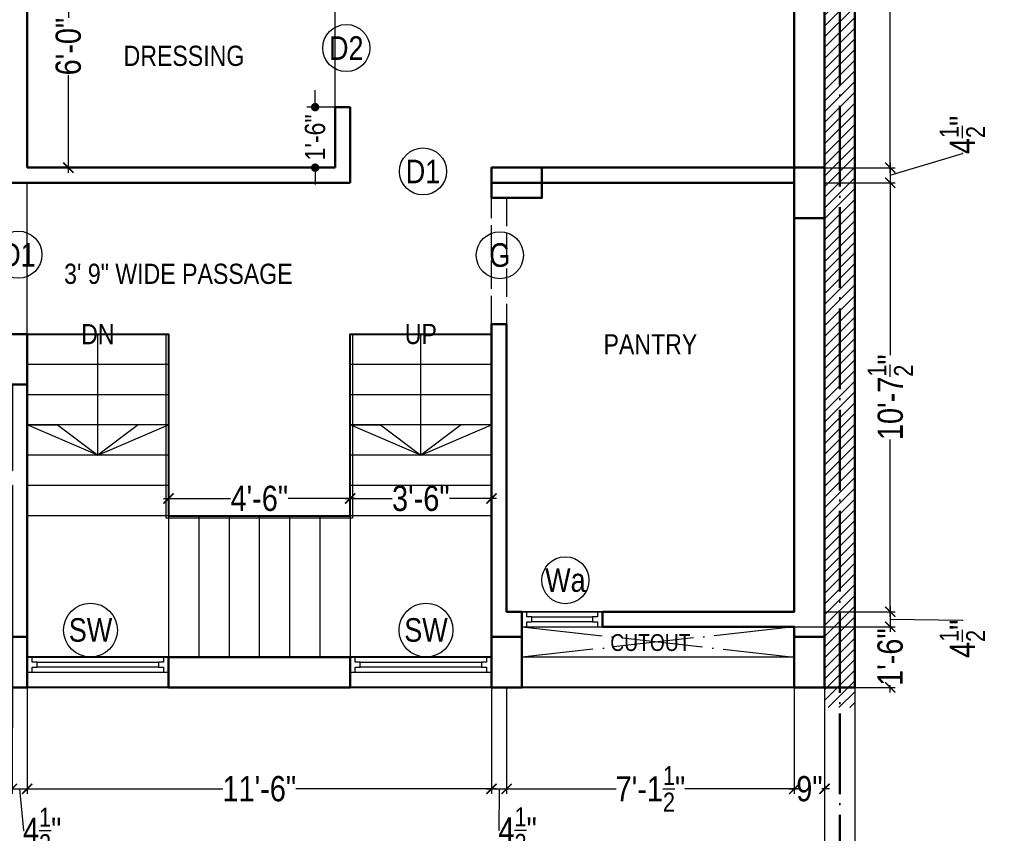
# Model space of a CAD drawing. Header units: millimetres. Extents: x 56222 to 3066687, y -650199 to -121287.
# Drawn here: x 153094.4 to 153385.9, y -173451 to -173209.1 of the extents above; entities that cross this region are included whole.
import ezdxf

# ---------------------------------------------------------------- set-up
doc = ezdxf.new("R2010")
doc.units = ezdxf.units.MM
doc.header["$MEASUREMENT"] = 0
doc.header["$PDMODE"] = 35
doc.linetypes.add('ACAD_ISO02W100', pattern=[15, 12, -3])
doc.linetypes.add('ACAD_ISO04W100', pattern=[30, 24, -3, 0, -3])
doc.layers.get('Defpoints').update_dxf_attribs({"color": 220})
for name, color, linetype, lineweight in [('COLUMN', 1, 'Continuous', 30), ('FIRST FLOOR', 7, 'Continuous', 9), ('FIRST FLOOR ( DIM )', 250, 'Continuous', 9), ('FIRST FLOOR ( TEXT )', 7, 'Continuous', 9), ('FIRST FLOOR_( PLine )_', 251, 'Continuous', 30), ('FIRST FLOOR_( STAIR )', 251, 'Continuous', 9), ('GROUND FLOOR', 7, 'Continuous', 9), ('GROUND FLOOR  ( DIM )', 7, 'Continuous', 9), ('GROUND FLOOR  ( HATCH )', 251, 'Continuous', 9), ('GROUND FLOOR ( DW_RAIL )', 7, 'Continuous', 9), ('SECTION', 7, 'Continuous', 9), ('X_PLOT', 1, 'Continuous', 9)]:
    doc.layers.add(name, color=color, linetype=linetype, lineweight=lineweight)
doc.layers.add('XX~SLAB ( PLINE )', color=251, linetype='Continuous', plot=False)
doc.styles.add('Cn BT~6', font='swissc.ttf', dxfattribs={"height": 6})
doc.styles.add("Cn_BT_0'-0", font='swissc.ttf')
doc.styles.add('Cn_BT_7', font='swissc.ttf', dxfattribs={"height": 7})
doc.styles.add('Cn_BT_7½', font='swissc.ttf', dxfattribs={"height": 7.5})
doc.styles.add('KATHA', font='swissc.ttf')
doc.dimstyles.new('Cn BT~6', dxfattribs={"dimtxt": 0.18, "dimasz": 2.5, "dimexe": 2.5, "dimexo": 0, "dimgap": 0.09, "dimtad": 0, "dimdec": 3, "dimzin": 3, "dimdsep": 46, "dimlunit": 4, "dimtxsty": 'Cn BT~6', "dimblk": 'DOT', "dimcen": 0.09, "dimdle": 2, "dimclrd": 250, "dimclre": 250, "dimclrt": 5, "dimadec": 0, "dimazin": 0, "dimtfac": 0.75, "dimtdec": 3, "dimtofl": 0, "dimtmove": 0, "dimatfit": 3, "dimfxl": 1, "dimtolj": 1, "dimtzin": 0, "dimlwd": 15, "dimlwe": 15, "dimarcsym": 0})
doc.dimstyles.new('Cn_BT_7½', dxfattribs={"dimtxt": 9, "dimasz": 3, "dimexe": 1.5, "dimexo": 0, "dimgap": 0.09, "dimtad": 0, "dimdec": 3, "dimzin": 3, "dimdsep": 46, "dimlunit": 4, "dimtxsty": 'Cn_BT_7½', "dimblk": 'ARCHTICK', "dimcen": 0.09, "dimdle": 1.5, "dimclrd": 251, "dimclre": 251, "dimclrt": 14, "dimadec": 0, "dimazin": 0, "dimtfac": 0.75, "dimtdec": 3, "dimtofl": 0, "dimtmove": 0, "dimatfit": 3, "dimfxl": 0, "dimtolj": 1, "dimtzin": 0, "dimlwd": 15, "dimlwe": 15, "dimarcsym": 0})

# ---------------------------------------------------------------- blocks, each defined once
blk = doc.blocks.new('_ArchTick')
at = {"color": 0, "linetype": 'ByBlock', "const_width": 0.15}
blk.add_lwpolyline([(-0.5, -0.5), (0.5, 0.5)], dxfattribs=at)
blk = doc.blocks.new('*D109')
at = {"layer": 'Defpoints', "color": 0, "lineweight": 0, "transparency": 16777216}
for p in [(153333.66, -173257.61), (153333.66, -173385.11), (153353.19, -173385.11)]:
    blk.add_point(p, dxfattribs=at)
at = {"layer": 'FIRST FLOOR ( DIM )', "color": 251, "lineweight": 15, "transparency": 16777216}
for p, q in [((153353.19, -173256.11), (153353.19, -173308.82)), ((153333.66, -173257.61), (153354.69, -173257.61)), ((153353.19, -173386.61), (153353.19, -173333.89)), ((153333.66, -173385.11), (153354.69, -173385.11))]:
    blk.add_line(p, q, dxfattribs=at)
at = {"layer": 'FIRST FLOOR ( DIM )', "color": 251, "lineweight": 15, "transparency": 16777216, "xscale": 3, "yscale": 3, "zscale": 3}
for p, rotation in [((153353.19, -173257.61), 90), ((153353.19, -173385.11), 270)]:
    blk.add_blockref('_ArchTick', p, dxfattribs=dict(at, rotation=rotation))
at = {"layer": 'FIRST FLOOR ( DIM )', "color": 14, "transparency": 16777216, "insert": (153353.19, -173321.36), "char_height": 7.5, "attachment_point": 5, "rotation": 90, "style": 'Cn_BT_7½'}
blk.add_mtext('\\A1;10\'-7{\\H0.75x;\\S1/2;}"', dxfattribs=at)
blk = doc.blocks.new('*D108')
at = {"layer": 'Defpoints', "color": 0, "lineweight": 0, "transparency": 16777216}
for p in [(153333.66, -173101.61), (153333.66, -173253.11), (153353.19, -173253.11)]:
    blk.add_point(p, dxfattribs=at)
at = {"layer": 'FIRST FLOOR ( DIM )', "color": 251, "lineweight": 15, "transparency": 16777216}
for p, q in [((153333.66, -173101.61), (153354.69, -173101.61)), ((153353.19, -173100.11), (153353.19, -173164.82)), ((153353.19, -173254.61), (153353.19, -173189.89)), ((153333.66, -173253.11), (153354.69, -173253.11))]:
    blk.add_line(p, q, dxfattribs=at)
at = {"layer": 'FIRST FLOOR ( DIM )', "color": 251, "lineweight": 15, "transparency": 16777216, "xscale": 3, "yscale": 3, "zscale": 3}
for p, rotation in [((153353.19, -173101.61), 90), ((153353.19, -173253.11), 270)]:
    blk.add_blockref('_ArchTick', p, dxfattribs=dict(at, rotation=rotation))
at = {"layer": 'FIRST FLOOR ( DIM )', "color": 14, "transparency": 16777216, "insert": (153353.19, -173177.36), "char_height": 7.5, "attachment_point": 5, "rotation": 90, "style": 'Cn_BT_7½'}
blk.add_mtext('\\A1;12\'-7{\\H0.75x;\\S1/2;}"', dxfattribs=at)
blk = doc.blocks.new('*D106')
at = {"layer": 'Defpoints', "color": 0, "lineweight": 0, "transparency": 16777216}
for p in [(153234.66, -173351.46), (153192.66, -173355.82), (153234.66, -173355.82)]:
    blk.add_point(p, dxfattribs=at)
at = {"layer": 'FIRST FLOOR ( DIM )', "color": 251, "lineweight": 15, "transparency": 16777216}
for p, q in [((153192.66, -173355.82), (153192.66, -173349.96)), ((153234.66, -173355.82), (153234.66, -173349.96)), ((153191.16, -173351.46), (153205.11, -173351.46)), ((153236.16, -173351.46), (153222.21, -173351.46))]:
    blk.add_line(p, q, dxfattribs=at)
at = {"layer": 'FIRST FLOOR ( DIM )', "color": 251, "lineweight": 15, "transparency": 16777216, "xscale": 3, "yscale": 3, "zscale": 3, "rotation": 180}
blk.add_blockref('_ArchTick', (153192.66, -173351.46), dxfattribs=at)
at = {"layer": 'FIRST FLOOR ( DIM )', "color": 251, "lineweight": 15, "transparency": 16777216, "xscale": 3, "yscale": 3, "zscale": 3}
blk.add_blockref('_ArchTick', (153234.66, -173351.46), dxfattribs=at)
at = {"layer": 'FIRST FLOOR ( DIM )', "color": 14, "transparency": 16777216, "insert": (153213.66, -173351.46), "char_height": 7.5, "attachment_point": 5, "style": 'Cn_BT_7½'}
blk.add_mtext('\\A1;3\'-6"', dxfattribs=at)
blk = doc.blocks.new('*D105')
at = {"layer": 'Defpoints', "color": 0, "lineweight": 0, "transparency": 16777216}
for p in [(153192.66, -173351.46), (153138.66, -173356.61), (153192.66, -173356.61)]:
    blk.add_point(p, dxfattribs=at)
at = {"layer": 'FIRST FLOOR ( DIM )', "color": 251, "lineweight": 15, "transparency": 16777216}
for p, q in [((153138.66, -173356.61), (153138.66, -173349.96)), ((153192.66, -173356.61), (153192.66, -173349.96)), ((153137.16, -173351.46), (153157.06, -173351.46)), ((153194.16, -173351.46), (153174.26, -173351.46))]:
    blk.add_line(p, q, dxfattribs=at)
at = {"layer": 'FIRST FLOOR ( DIM )', "color": 251, "lineweight": 15, "transparency": 16777216, "xscale": 3, "yscale": 3, "zscale": 3, "rotation": 180}
blk.add_blockref('_ArchTick', (153138.66, -173351.46), dxfattribs=at)
at = {"layer": 'FIRST FLOOR ( DIM )', "color": 251, "lineweight": 15, "transparency": 16777216, "xscale": 3, "yscale": 3, "zscale": 3}
blk.add_blockref('_ArchTick', (153192.66, -173351.46), dxfattribs=at)
at = {"layer": 'FIRST FLOOR ( DIM )', "color": 14, "transparency": 16777216, "insert": (153165.66, -173351.46), "char_height": 7.5, "attachment_point": 5, "style": 'Cn_BT_7½'}
blk.add_mtext('\\A1;4\'-6"', dxfattribs=at)
blk = doc.blocks.new('*D103')
at = {"layer": 'Defpoints', "color": 0, "lineweight": 0, "transparency": 16777216}
for p in [(153092.16, -173407.61), (153096.66, -173407.61), (153096.66, -173437.78)]:
    blk.add_point(p, dxfattribs=at)
at = {"layer": 'FIRST FLOOR ( DIM )', "color": 251, "lineweight": 15, "transparency": 16777216}
for p, q in [((153092.16, -173407.61), (153092.16, -173439.28)), ((153096.66, -173407.61), (153096.66, -173439.28)), ((153090.66, -173437.78), (153098.16, -173437.78)), ((153094.41, -173437.78), (153095.56, -173450.14)), ((153095.56, -173450.14), (153095.74, -173450.14))]:
    blk.add_line(p, q, dxfattribs=at)
at = {"layer": 'FIRST FLOOR ( DIM )', "color": 251, "lineweight": 15, "transparency": 16777216, "xscale": 3, "yscale": 3, "zscale": 3, "rotation": 180}
blk.add_blockref('_ArchTick', (153092.16, -173437.78), dxfattribs=at)
at = {"layer": 'FIRST FLOOR ( DIM )', "color": 251, "lineweight": 15, "transparency": 16777216, "xscale": 3, "yscale": 3, "zscale": 3}
blk.add_blockref('_ArchTick', (153096.66, -173437.78), dxfattribs=at)
at = {"layer": 'FIRST FLOOR ( DIM )', "color": 14, "transparency": 16777216, "insert": (153101.11, -173450.14), "char_height": 7.5, "attachment_point": 5, "style": 'Cn_BT_7½'}
blk.add_mtext('\\A1;4{\\H0.75x;\\S1/2;}"', dxfattribs=at)
blk = doc.blocks.new('*D102')
at = {"layer": 'Defpoints', "color": 0, "lineweight": 0, "transparency": 16777216}
for p in [(153234.66, -173407.61), (153239.16, -173407.61), (153239.16, -173437.78)]:
    blk.add_point(p, dxfattribs=at)
at = {"layer": 'FIRST FLOOR ( DIM )', "color": 251, "lineweight": 15, "transparency": 16777216}
for p, q in [((153234.66, -173407.61), (153234.66, -173439.28)), ((153239.16, -173407.61), (153239.16, -173439.28)), ((153233.16, -173437.78), (153240.66, -173437.78)), ((153236.91, -173437.78), (153236.88, -173450.04)), ((153236.88, -173450.04), (153237.06, -173450.04))]:
    blk.add_line(p, q, dxfattribs=at)
at = {"layer": 'FIRST FLOOR ( DIM )', "color": 251, "lineweight": 15, "transparency": 16777216, "xscale": 3, "yscale": 3, "zscale": 3, "rotation": 180}
blk.add_blockref('_ArchTick', (153234.66, -173437.78), dxfattribs=at)
at = {"layer": 'FIRST FLOOR ( DIM )', "color": 251, "lineweight": 15, "transparency": 16777216, "xscale": 3, "yscale": 3, "zscale": 3}
blk.add_blockref('_ArchTick', (153239.16, -173437.78), dxfattribs=at)
at = {"layer": 'FIRST FLOOR ( DIM )', "color": 14, "transparency": 16777216, "insert": (153242.43, -173450.04), "char_height": 7.5, "attachment_point": 5, "style": 'Cn_BT_7½'}
blk.add_mtext('\\A1;4{\\H0.75x;\\S1/2;}"', dxfattribs=at)
blk = doc.blocks.new('*D101')
at = {"layer": 'Defpoints', "color": 0, "lineweight": 0, "transparency": 16777216}
for p in [(153239.16, -173407.61), (153324.66, -173407.61), (153324.66, -173437.78)]:
    blk.add_point(p, dxfattribs=at)
at = {"layer": 'FIRST FLOOR ( DIM )', "color": 251, "lineweight": 15, "transparency": 16777216}
for p, q in [((153239.16, -173407.61), (153239.16, -173439.28)), ((153324.66, -173407.61), (153324.66, -173439.28)), ((153237.66, -173437.78), (153271.71, -173437.78)), ((153326.16, -173437.78), (153292.11, -173437.78))]:
    blk.add_line(p, q, dxfattribs=at)
at = {"layer": 'FIRST FLOOR ( DIM )', "color": 251, "lineweight": 15, "transparency": 16777216, "xscale": 3, "yscale": 3, "zscale": 3, "rotation": 180}
blk.add_blockref('_ArchTick', (153239.16, -173437.78), dxfattribs=at)
at = {"layer": 'FIRST FLOOR ( DIM )', "color": 251, "lineweight": 15, "transparency": 16777216, "xscale": 3, "yscale": 3, "zscale": 3}
blk.add_blockref('_ArchTick', (153324.66, -173437.78), dxfattribs=at)
at = {"layer": 'FIRST FLOOR ( DIM )', "color": 14, "transparency": 16777216, "insert": (153281.91, -173437.78), "char_height": 7.5, "attachment_point": 5, "style": 'Cn_BT_7½'}
blk.add_mtext('\\A1;7\'-1{\\H0.75x;\\S1/2;}"', dxfattribs=at)
blk = doc.blocks.new('*D100')
at = {"layer": 'Defpoints', "color": 0, "lineweight": 0, "transparency": 16777216}
for p in [(153324.66, -173407.61), (153333.66, -173407.61), (153333.66, -173437.78)]:
    blk.add_point(p, dxfattribs=at)
at = {"layer": 'FIRST FLOOR ( DIM )', "color": 251, "lineweight": 15, "transparency": 16777216}
for p, q in [((153324.66, -173407.61), (153324.66, -173439.28)), ((153333.66, -173407.61), (153333.66, -173439.28)), ((153323.16, -173437.78), (153325.51, -173437.78)), ((153335.16, -173437.78), (153332.82, -173437.78))]:
    blk.add_line(p, q, dxfattribs=at)
at = {"layer": 'FIRST FLOOR ( DIM )', "color": 251, "lineweight": 15, "transparency": 16777216, "xscale": 3, "yscale": 3, "zscale": 3, "rotation": 180}
blk.add_blockref('_ArchTick', (153324.66, -173437.78), dxfattribs=at)
at = {"layer": 'FIRST FLOOR ( DIM )', "color": 251, "lineweight": 15, "transparency": 16777216, "xscale": 3, "yscale": 3, "zscale": 3}
blk.add_blockref('_ArchTick', (153333.66, -173437.78), dxfattribs=at)
at = {"layer": 'FIRST FLOOR ( DIM )', "color": 14, "transparency": 16777216, "insert": (153329.16, -173437.78), "char_height": 7.5, "attachment_point": 5, "style": 'Cn_BT_7½'}
blk.add_mtext('\\A1;9"', dxfattribs=at)
blk = doc.blocks.new('*D99')
at = {"layer": 'Defpoints', "color": 0, "lineweight": 0, "transparency": 16777216}
for p in [(153096.66, -173181.11), (153096.66, -173253.11), (153108.91, -173253.11)]:
    blk.add_point(p, dxfattribs=at)
at = {"layer": 'FIRST FLOOR ( DIM )', "color": 251, "lineweight": 15, "transparency": 16777216}
for p, q in [((153096.66, -173181.11), (153110.41, -173181.11)), ((153108.91, -173179.61), (153108.91, -173208.59)), ((153108.91, -173254.61), (153108.91, -173225.62)), ((153096.66, -173253.11), (153110.41, -173253.11))]:
    blk.add_line(p, q, dxfattribs=at)
at = {"layer": 'FIRST FLOOR ( DIM )', "color": 251, "lineweight": 15, "transparency": 16777216, "xscale": 3, "yscale": 3, "zscale": 3}
for p, rotation in [((153108.91, -173181.11), 90), ((153108.91, -173253.11), 270)]:
    blk.add_blockref('_ArchTick', p, dxfattribs=dict(at, rotation=rotation))
at = {"layer": 'FIRST FLOOR ( DIM )', "color": 14, "transparency": 16777216, "insert": (153108.91, -173217.11), "char_height": 7.5, "attachment_point": 5, "rotation": 90, "style": 'Cn_BT_7½'}
blk.add_mtext('\\A1;6\'-0"', dxfattribs=at)
blk = doc.blocks.new('*D94')
at = {"layer": 'Defpoints', "color": 0, "lineweight": 0, "transparency": 16777216}
for p in [(153096.66, -173407.61), (153234.66, -173407.61), (153234.66, -173437.78)]:
    blk.add_point(p, dxfattribs=at)
at = {"layer": 'FIRST FLOOR ( DIM )', "color": 251, "lineweight": 15, "transparency": 16777216}
for p, q in [((153096.66, -173407.61), (153096.66, -173439.28)), ((153234.66, -173407.61), (153234.66, -173439.28)), ((153095.16, -173437.78), (153154.8, -173437.78)), ((153236.16, -173437.78), (153176.52, -173437.78))]:
    blk.add_line(p, q, dxfattribs=at)
at = {"layer": 'FIRST FLOOR ( DIM )', "color": 251, "lineweight": 15, "transparency": 16777216, "xscale": 3, "yscale": 3, "zscale": 3, "rotation": 180}
blk.add_blockref('_ArchTick', (153096.66, -173437.78), dxfattribs=at)
at = {"layer": 'FIRST FLOOR ( DIM )', "color": 251, "lineweight": 15, "transparency": 16777216, "xscale": 3, "yscale": 3, "zscale": 3}
blk.add_blockref('_ArchTick', (153234.66, -173437.78), dxfattribs=at)
at = {"layer": 'FIRST FLOOR ( DIM )', "color": 14, "transparency": 16777216, "insert": (153165.66, -173437.78), "char_height": 7.5, "attachment_point": 5, "style": 'Cn_BT_7½'}
blk.add_mtext('\\A1;11\'-6"', dxfattribs=at)
blk = doc.blocks.new('*D77')
at = {"layer": 'Defpoints', "color": 0, "lineweight": 0, "transparency": 16777216}
for p in [(152933.16, -173419.61), (153333.66, -173419.61), (153333.66, -173464.26)]:
    blk.add_point(p, dxfattribs=at)
at = {"layer": 'FIRST FLOOR ( DIM )', "color": 251, "lineweight": 15, "transparency": 16777216}
for p, q in [((152933.16, -173419.61), (152933.16, -173465.76)), ((153333.66, -173419.61), (153333.66, -173465.76)), ((152931.66, -173464.26), (153120.7, -173464.26)), ((153335.16, -173464.26), (153146.12, -173464.26))]:
    blk.add_line(p, q, dxfattribs=at)
at = {"layer": 'FIRST FLOOR ( DIM )', "color": 251, "lineweight": 15, "transparency": 16777216, "xscale": 3, "yscale": 3, "zscale": 3, "rotation": 180}
blk.add_blockref('_ArchTick', (152933.16, -173464.26), dxfattribs=at)
at = {"layer": 'FIRST FLOOR ( DIM )', "color": 251, "lineweight": 15, "transparency": 16777216, "xscale": 3, "yscale": 3, "zscale": 3}
blk.add_blockref('_ArchTick', (153333.66, -173464.26), dxfattribs=at)
at = {"layer": 'FIRST FLOOR ( DIM )', "color": 14, "transparency": 16777216, "insert": (153133.41, -173464.26), "char_height": 7.5, "attachment_point": 5, "style": 'Cn_BT_7½'}
blk.add_mtext('\\A1;33\'-4{\\H0.75x;\\S1/2;}"', dxfattribs=at)
blk = doc.blocks.new('_Dot')
at = {"color": 0, "linetype": 'ByBlock', "lineweight": -2}
blk.add_line((-0.5, 0), (-1, 0), dxfattribs=at)
at = {"color": 0, "linetype": 'ByBlock', "const_width": 0.5}
blk.add_lwpolyline([(-0.25, 0, 1), (0.25, 0, 1)], format="xyb", close=True, dxfattribs=at)
blk = doc.blocks.new('*D76')
at = {"layer": 'Defpoints', "color": 0, "lineweight": 0, "transparency": 16777216}
for p in [(153182.25, -173235.11), (153188.16, -173235.11), (153188.16, -173253.11)]:
    blk.add_point(p, dxfattribs=at)
at = {"layer": 'FIRST FLOOR ( DIM )', "color": 250, "lineweight": 15, "transparency": 16777216}
for p, q in [((153182.25, -173232.61), (153182.25, -173230.11)), ((153188.16, -173235.11), (153179.75, -173235.11)), ((153188.16, -173253.11), (153179.75, -173253.11)), ((153182.25, -173255.61), (153182.25, -173258.11))]:
    blk.add_line(p, q, dxfattribs=at)
at = {"layer": 'FIRST FLOOR ( DIM )', "color": 250, "lineweight": 15, "transparency": 16777216, "xscale": 2.5, "yscale": 2.5, "zscale": 2.5}
for p, rotation in [((153182.25, -173235.11), 270), ((153182.25, -173253.11), 90)]:
    blk.add_blockref('_Dot', p, dxfattribs=dict(at, rotation=rotation))
at = {"layer": 'FIRST FLOOR ( DIM )', "color": 5, "transparency": 16777216, "insert": (153182.25, -173244.11), "char_height": 6, "attachment_point": 5, "rotation": 90, "style": 'Cn BT~6'}
blk.add_mtext('\\A1;1\'-6"', dxfattribs=at)
blk = doc.blocks.new('*D75')
at = {"layer": 'Defpoints', "color": 0, "lineweight": 0, "transparency": 16777216}
for p in [(153333.66, -173253.11), (153342.66, -173257.61), (153353.19, -173257.61)]:
    blk.add_point(p, dxfattribs=at)
at = {"layer": 'FIRST FLOOR ( DIM )', "color": 251, "lineweight": 15, "transparency": 16777216}
for p, q in [((153353.19, -173255.36), (153374.63, -173248.92)), ((153374.63, -173248.92), (153374.63, -173248.74)), ((153333.66, -173253.11), (153354.69, -173253.11)), ((153353.19, -173251.61), (153353.19, -173259.11)), ((153342.66, -173257.61), (153354.69, -173257.61))]:
    blk.add_line(p, q, dxfattribs=at)
at = {"layer": 'FIRST FLOOR ( DIM )', "color": 251, "lineweight": 15, "transparency": 16777216, "xscale": 3, "yscale": 3, "zscale": 3}
for p, rotation in [((153353.19, -173253.11), 90), ((153353.19, -173257.61), 270)]:
    blk.add_blockref('_ArchTick', p, dxfattribs=dict(at, rotation=rotation))
at = {"layer": 'FIRST FLOOR ( DIM )', "color": 14, "transparency": 16777216, "insert": (153374.63, -173243.37), "char_height": 7.5, "attachment_point": 5, "rotation": 90, "style": 'Cn_BT_7½'}
blk.add_mtext('\\A1;4{\\H0.75x;\\S1/2;}"', dxfattribs=at)
blk = doc.blocks.new('*D74')
at = {"layer": 'Defpoints', "color": 0, "lineweight": 0, "transparency": 16777216}
for p in [(153333.66, -173385.11), (153324.66, -173389.61), (153353.19, -173389.61)]:
    blk.add_point(p, dxfattribs=at)
at = {"layer": 'FIRST FLOOR ( DIM )', "color": 251, "lineweight": 15, "transparency": 16777216}
for p, q in [((153333.66, -173385.11), (153354.69, -173385.11)), ((153353.19, -173383.61), (153353.19, -173391.11)), ((153353.19, -173387.36), (153374.63, -173387.62)), ((153374.63, -173387.62), (153374.63, -173387.8)), ((153324.66, -173389.61), (153354.69, -173389.61))]:
    blk.add_line(p, q, dxfattribs=at)
at = {"layer": 'FIRST FLOOR ( DIM )', "color": 251, "lineweight": 15, "transparency": 16777216, "xscale": 3, "yscale": 3, "zscale": 3}
for p, rotation in [((153353.19, -173385.11), 90), ((153353.19, -173389.61), 270)]:
    blk.add_blockref('_ArchTick', p, dxfattribs=dict(at, rotation=rotation))
at = {"layer": 'FIRST FLOOR ( DIM )', "color": 14, "transparency": 16777216, "insert": (153374.63, -173393.17), "char_height": 7.5, "attachment_point": 5, "rotation": 90, "style": 'Cn_BT_7½'}
blk.add_mtext('\\A1;4{\\H0.75x;\\S1/2;}"', dxfattribs=at)
blk = doc.blocks.new('*D73')
at = {"layer": 'Defpoints', "color": 0, "lineweight": 0, "transparency": 16777216}
for p in [(153324.66, -173389.61), (153342.66, -173407.61), (153353.19, -173407.61)]:
    blk.add_point(p, dxfattribs=at)
at = {"layer": 'FIRST FLOOR ( DIM )', "color": 251, "lineweight": 15, "transparency": 16777216}
for p, q in [((153353.19, -173388.11), (153353.19, -173390.23)), ((153324.66, -173389.61), (153354.69, -173389.61)), ((153342.66, -173407.61), (153354.69, -173407.61)), ((153353.19, -173409.11), (153353.19, -173406.98))]:
    blk.add_line(p, q, dxfattribs=at)
at = {"layer": 'FIRST FLOOR ( DIM )', "color": 251, "lineweight": 15, "transparency": 16777216, "xscale": 3, "yscale": 3, "zscale": 3}
for p, rotation in [((153353.19, -173389.61), 90), ((153353.19, -173407.61), 270)]:
    blk.add_blockref('_ArchTick', p, dxfattribs=dict(at, rotation=rotation))
at = {"layer": 'FIRST FLOOR ( DIM )', "color": 14, "transparency": 16777216, "insert": (153353.19, -173398.61), "char_height": 7.5, "attachment_point": 5, "rotation": 90, "style": 'Cn_BT_7½'}
blk.add_mtext('\\A1;1\'-6"', dxfattribs=at)

msp = doc.modelspace()

# ---------------------------------------------------------------- hatches: boundary and pattern name
at = {"layer": 'GROUND FLOOR  ( HATCH )'}
h = msp.add_hatch(dxfattribs=at)
h.set_pattern_fill('ANSI31', color=6, scale=18, style=0)
h.set_pattern_definition([(45, (36801.9772, -10794.4306), (-1.590990258, 1.590990258), [])])
h.paths.add_polyline_path([(153342.6631, -173070.105), (153333.6631, -173070.105), (153333.6631, -173413.605), (153342.6631, -173413.605)])

# ---------------------------------------------------------------- linework, layer by layer
at = {"layer": 'COLUMN'}
for points in [[(153249.6631, -173253.105), (153249.6631, -173262.105), (153234.6631, -173262.105), (153234.6631, -173253.105)], [(153324.6631, -173253.105), (153333.6631, -173253.105), (153333.6631, -173268.105), (153324.6631, -173268.105)], [(153087.6631, -173302.605), (153096.6631, -173302.605), (153096.6631, -173317.605), (153087.6631, -173317.605)], [(153087.6631, -173392.605), (153096.6631, -173392.605), (153096.6631, -173407.605), (153087.6631, -173407.605)], [(153234.6631, -173392.605), (153243.6631, -173392.605), (153243.6631, -173407.605), (153234.6631, -173407.605)], [(153324.6631, -173392.605), (153333.6631, -173392.605), (153333.6631, -173407.605), (153324.6631, -173407.605)]]:
    msp.add_lwpolyline(points, close=True, dxfattribs=at)
at = {"layer": 'FIRST FLOOR'}
for p, q in [((153333.6631, -173097.105), (153333.6631, -173407.605)), ((153188.1631, -173253.105), (153188.1631, -173101.605)), ((153324.6631, -173101.605), (153324.6631, -173253.105)), ((153096.6631, -173181.105), (153096.6631, -173253.105)), ((153188.1631, -173235.105), (153192.6631, -173235.105)), ((153192.6631, -173257.605), (153192.6631, -173235.105)), ((153096.6631, -173253.105), (153188.1631, -173253.105)), ((153234.6631, -173253.105), (153234.6631, -173257.605)), ((153234.6631, -173253.105), (153324.6631, -173253.105)), ((153092.1631, -173257.605), (153192.6631, -173257.605)), ((153096.6631, -173407.605), (153096.6631, -173257.605)), ((153234.6631, -173257.605), (153324.6631, -173257.605)), ((153324.6631, -173257.605), (153324.6631, -173385.105)), ((153234.6631, -173299.605), (153234.6631, -173407.605)), ((153234.6631, -173299.605), (153239.1631, -173299.605)), ((153239.1631, -173299.605), (153239.1631, -173385.105)), ((153096.6631, -173317.605), (153092.1631, -173317.605)), ((153239.1631, -173385.105), (153324.6631, -173385.105)), ((153243.6631, -173389.605), (153243.6631, -173385.105)), ((153243.6631, -173389.605), (153243.6631, -173385.105)), ((153267.6631, -173385.105), (153267.6631, -173389.605)), ((153243.6631, -173389.605), (153324.6631, -173389.605)), ((153324.6631, -173389.605), (153324.6631, -173407.605)), ((153234.6631, -173398.605), (153096.6631, -173398.605)), ((153138.6631, -173398.605), (153138.6631, -173407.605)), ((153192.6631, -173398.605), (153192.6631, -173407.605)), ((153324.6631, -173398.605), (153243.6631, -173398.605)), ((153333.6631, -173407.605), (152933.1631, -173407.605))]:
    msp.add_line(p, q, dxfattribs=at)
at = {"layer": 'FIRST FLOOR', "linetype": 'ACAD_ISO02W100', "ltscale": 0.7}
msp.add_lwpolyline([(153239.1631, -173299.605), (153234.6631, -173299.605), (153234.6631, -173262.105), (153239.1631, -173262.105)], close=True, dxfattribs=at)
at = {"layer": 'FIRST FLOOR ( DIM )', "color": 5}
for centre in [(153191.5027, -173217.5522), (153214.3094, -173254.2327), (153094.0602, -173278.9919), (153237.1486, -173279.1417), (153256.6314, -173375.7611)]:
    msp.add_circle(centre, 7, dxfattribs=at)
at = {"layer": 'FIRST FLOOR_( PLine )_'}
for p, q in [((153096.6631, -173253.105), (153096.6631, -173181.105)), ((153192.6631, -173235.105), (153188.1631, -173235.105)), ((153188.1631, -173235.105), (153188.1631, -173253.105)), ((153192.6631, -173257.605), (153192.6631, -173235.105)), ((153188.1631, -173253.105), (153096.6631, -173253.105)), ((153092.1631, -173257.605), (153192.6631, -173257.605))]:
    msp.add_line(p, q, dxfattribs=at)
for points in [[(153333.6631, -173097.105), (153288.6631, -173097.105), (153288.6631, -173101.605), (153324.6631, -173101.605), (153324.6631, -173253.105), (153234.6631, -173253.105), (153234.6631, -173257.605), (153324.6631, -173257.605), (153324.6631, -173385.105), (153267.6631, -173385.105), (153267.6631, -173389.605), (153324.6631, -173389.605), (153324.6631, -173407.605), (153333.6631, -173407.605)], [(153239.1631, -173299.605), (153234.6631, -173299.605), (153234.6631, -173407.605), (153239.1631, -173407.605), (153243.6631, -173407.605), (153243.6631, -173389.605), (153243.6631, -173385.105), (153239.1631, -173385.105)], [(153096.6631, -173317.605), (153092.1631, -173317.605), (153092.1631, -173343.105), (153071.1631, -173343.105), (153071.1631, -173347.605), (153092.1631, -173347.605), (153092.1631, -173407.605), (153096.6631, -173407.605)], [(153192.6631, -173398.605), (153138.6631, -173398.605), (153138.6631, -173403.105), (153138.6631, -173407.605), (153192.6631, -173407.605)]]:
    msp.add_lwpolyline(points, close=True, dxfattribs=at)
at = {"layer": 'FIRST FLOOR_( STAIR )'}
for p, q in [((153138.6631, -173302.605), (153096.6631, -173302.605)), ((153138.6631, -173302.605), (153138.6631, -173398.605)), ((153234.6631, -173302.605), (153192.6631, -173302.605)), ((153192.6631, -173302.605), (153192.6631, -173398.605)), ((153138.6631, -173311.605), (153096.6631, -173311.605)), ((153234.6631, -173311.605), (153192.6631, -173311.605)), ((153138.6631, -173320.605), (153096.6631, -173320.605)), ((153234.6631, -173320.605), (153192.6631, -173320.605)), ((153138.6631, -173329.605), (153096.6631, -173329.605)), ((153234.6631, -173329.605), (153192.6631, -173329.605)), ((153138.6631, -173338.605), (153096.6631, -173338.605)), ((153234.6631, -173338.605), (153192.6631, -173338.605)), ((153138.6631, -173347.605), (153096.6631, -173347.605)), ((153234.6631, -173347.605), (153192.6631, -173347.605)), ((153234.6631, -173356.605), (153096.6631, -173356.605)), ((153147.6631, -173356.605), (153147.6631, -173398.605)), ((153156.6631, -173356.605), (153156.6631, -173398.605)), ((153165.6631, -173356.605), (153165.6631, -173398.605)), ((153174.6631, -173356.605), (153174.6631, -173398.605)), ((153183.6631, -173356.605), (153183.6631, -173398.605))]:
    msp.add_line(p, q, dxfattribs=at)
for points in [[(153117.6631, -173338.605), (153138.6631, -173329.605), (153129.6631, -173329.605), (153117.6631, -173338.605), (153096.6631, -173329.605), (153105.6631, -173329.605), (153117.6631, -173338.605), (153117.6631, -173302.605)], [(153213.6631, -173338.605), (153234.6631, -173329.605), (153225.6631, -173329.605), (153213.6631, -173338.605), (153192.6631, -173329.605), (153201.6631, -173329.605), (153213.6631, -173338.605), (153213.6631, -173302.605)]]:
    msp.add_lwpolyline(points, dxfattribs=at)
msp.add_lwpolyline([(153137.9631, -173302.605), (153138.6631, -173302.605), (153138.6631, -173356.605), (153192.6631, -173356.605), (153192.6631, -173302.605), (153193.3631, -173302.605), (153193.3631, -173357.305), (153137.9631, -173357.305), (153137.9631, -173302.605)], close=True, dxfattribs=at)
at = {"layer": 'GROUND FLOOR'}
for p, q in [((153333.6631, -173024.0561), (153333.6631, -173544.9889)), ((153342.6631, -173024.0561), (153342.6631, -173544.9889)), ((153333.6631, -173407.605), (153333.6631, -173544.9889))]:
    msp.add_line(p, q, dxfattribs=at)
at = {"layer": 'GROUND FLOOR', "color": 1, "linetype": 'ACAD_ISO04W100'}
for p, q in [((153338.1631, -173024.0561), (153338.1631, -173407.605)), ((153243.6631, -173389.605), (153324.6631, -173398.605)), ((153324.6631, -173389.605), (153243.6631, -173398.605))]:
    msp.add_line(p, q, dxfattribs=at)
at = {"layer": 'GROUND FLOOR', "color": 6, "lineweight": 30}
msp.add_lwpolyline([(153342.6631, -173064.105), (153333.6631, -173064.105), (153333.6631, -173407.605), (153342.6631, -173407.605)], close=True, dxfattribs=at)
at = {"layer": 'GROUND FLOOR'}
msp.add_lwpolyline([(153138.6631, -173302.605), (153138.6631, -173356.605), (153192.6631, -173356.605), (153192.6631, -173302.605)], dxfattribs=at)
at = {"layer": 'GROUND FLOOR  ( DIM )', "color": 5}
for centre in [(153115.4891, -173390.5833), (153215.2014, -173390.5833)]:
    msp.add_circle(centre, 8, dxfattribs=at)
at = {"layer": 'GROUND FLOOR ( DW_RAIL )'}
for points in [[(153267.6631, -173385.105), (153266.1631, -173385.105), (153266.1631, -173386.605), (153264.6631, -173386.605), (153264.6631, -173388.105), (153246.6631, -173388.105), (153246.6631, -173386.605), (153245.1631, -173386.605), (153245.1631, -173385.105), (153243.6631, -173385.105), (153243.6631, -173389.605), (153245.1631, -173389.605), (153245.1631, -173388.105), (153246.6631, -173388.105), (153246.6631, -173386.605), (153264.6631, -173386.605), (153264.6631, -173388.105), (153266.1631, -173388.105), (153266.1631, -173389.605), (153267.6631, -173389.605), (153267.6631, -173385.105), (153243.6631, -173385.105), (153243.6631, -173389.605), (153267.6631, -173389.605)], [(153138.6631, -173398.605), (153137.1631, -173398.605), (153137.1631, -173400.105), (153135.6631, -173400.105), (153135.6631, -173401.605), (153099.6631, -173401.605), (153099.6631, -173400.105), (153098.1631, -173400.105), (153098.1631, -173398.605), (153096.6631, -173398.605), (153096.6631, -173403.105), (153098.1631, -173403.105), (153098.1631, -173401.605), (153099.6631, -173401.605), (153099.6631, -173400.105), (153135.6631, -173400.105), (153135.6631, -173401.605), (153137.1631, -173401.605), (153137.1631, -173403.105), (153138.6631, -173403.105), (153138.6631, -173398.605), (153096.6631, -173398.605), (153096.6631, -173403.105), (153138.6631, -173403.105)], [(153234.6631, -173398.605), (153233.1631, -173398.605), (153233.1631, -173400.105), (153231.6631, -173400.105), (153231.6631, -173401.605), (153195.6631, -173401.605), (153195.6631, -173400.105), (153194.1631, -173400.105), (153194.1631, -173398.605), (153192.6631, -173398.605), (153192.6631, -173403.105), (153194.1631, -173403.105), (153194.1631, -173401.605), (153195.6631, -173401.605), (153195.6631, -173400.105), (153231.6631, -173400.105), (153231.6631, -173401.605), (153233.1631, -173401.605), (153233.1631, -173403.105), (153234.6631, -173403.105), (153234.6631, -173398.605), (153192.6631, -173398.605), (153192.6631, -173403.105), (153234.6631, -173403.105)]]:
    msp.add_lwpolyline(points, close=True, dxfattribs=at)
at = {"layer": 'SECTION', "color": 5}
for points in [[(153205.7001, -173485.465, 12, 12, 0), (153208.7001, -173485.465, 0, 0, 0), (153208.7001, -173034.2293, 12, 12, 0), (153205.7001, -173034.2293, 12, 12, 0)], [(152814.8356, -173377.605, 12, 12, 0), (152814.8356, -173380.605, 0, 0, 0), (153407.8069, -173380.605, 12, 12, 0), (153407.8069, -173377.605, 12, 12, 0)]]:
    msp.add_lwpolyline(points, format="xyseb", dxfattribs=at)
at = {"layer": 'X_PLOT', "linetype": 'ACAD_ISO04W100', "lineweight": 30}
msp.add_line((153338.1631, -173024.0561), (153338.1631, -173544.9889), dxfattribs=at)
at = {"layer": 'XX~SLAB ( PLINE )'}
for points in [[(152928.6631, -173097.105), (153333.6631, -173097.105), (153333.6631, -173407.605), (153324.6631, -173407.605), (153304.8584, -173407.605), (153264.5213, -173407.605), (153239.1631, -173407.605), (153092.1631, -173407.605), (153092.1631, -173419.605), (152928.6631, -173419.605)], [(153096.6631, -173302.605), (153138.6631, -173302.605), (153138.6631, -173356.605), (153192.6631, -173356.605), (153192.6631, -173302.605), (153234.6631, -173302.605), (153234.6631, -173398.605), (153096.6631, -173398.605)]]:
    msp.add_lwpolyline(points, close=True, dxfattribs=at)

# ---------------------------------------------------------------- texts
at = {"layer": 'FIRST FLOOR ( DIM )', "color": 5, "char_height": 7, "attachment_point": 5, "style": 'Cn_BT_7'}
for s, insert in [('D2', (153191.5027, -173217.5522)), ('D1', (153214.3094, -173254.2327)), ('D1', (153094.0602, -173278.9919)), ('G', (153237.1486, -173279.1417)), ('Wa', (153256.6314, -173375.7611))]:
    msp.add_mtext(s, dxfattribs=dict(at, insert=insert))
at = {"layer": 'FIRST FLOOR ( TEXT )', "char_height": 6, "attachment_point": 5, "style": 'KATHA'}
for s, insert in [('DRESSING', (153143.2591, -173219.903)), ('3\' 9" WIDE PASSAGE', (153141.5991, -173284.7039)), ('DN', (153117.6631, -173302.605)), ('UP', (153213.6631, -173302.605)), ('PANTRY', (153281.9004, -173305.6265))]:
    msp.add_mtext(s, dxfattribs=dict(at, insert=insert))
at = {"layer": 'FIRST FLOOR ( TEXT )', "color": 1, "insert": (153281.9004, -173394.3258), "char_height": 5, "attachment_point": 5, "style": "Cn_BT_0'-0"}
msp.add_mtext('CUTOUT', dxfattribs=at)
at = {"layer": 'GROUND FLOOR  ( DIM )', "color": 5, "char_height": 7, "attachment_point": 5, "style": 'Cn_BT_7'}
for insert in [(153115.4891, -173390.5833), (153215.2014, -173390.5833)]:
    msp.add_mtext('SW', dxfattribs=dict(at, insert=insert))

# ---------------------------------------------------------------- dimensions: what is measured, and where the dimension line sits
at = {"layer": 'FIRST FLOOR ( DIM )'}
for base, p1, p2, picture, middle in [((153353.1886, -173253.105), (153333.6631, -173101.605), (153333.6631, -173253.105), '*D108', (153353.1886, -173177.355)), ((153108.9075, -173253.105), (153096.6631, -173181.105), (153096.6631, -173253.105), '*D99', (153108.9075, -173217.105)), ((153353.1886, -173385.105), (153333.6631, -173257.605), (153333.6631, -173385.105), '*D109', (153353.1886, -173321.355))]:
    dim = msp.add_linear_dim(base=base, p1=p1, p2=p2, angle=90, dimstyle='Cn_BT_7½', dxfattribs=at)
    dim.commit()
    dim.dimension.update_dxf_attribs({"geometry": picture, "text_midpoint": middle})
for base, p1, p2, dimstyle, override, picture, middle in [((153182.2526, -173235.105), (153188.1631, -173253.105), (153188.1631, -173235.105), 'Cn BT~6', {"dimlunit": 4, "dimpost": ''}, '*D76', (153182.2526, -173244.105)), ((153353.1886, -173257.605), (153333.6631, -173253.105), (153342.6631, -173257.605), 'Cn_BT_7½', {"dimtmove": 1}, '*D75', (153374.6316, -173248.6521)), ((153353.1886, -173407.605), (153324.6631, -173389.605), (153342.6631, -173407.605), 'Cn_BT_7½', {"dimtmove": 1}, '*D73', (153353.1886, -173398.605))]:
    dim = msp.add_linear_dim(base=base, p1=p1, p2=p2, angle=90, dimstyle=dimstyle, override=override, dxfattribs=at)
    dim.commit()
    dim.dimension.update_dxf_attribs({"geometry": picture, "text_midpoint": middle})
for base, p1, p2, picture, middle in [((153192.6631, -173351.4594), (153138.6631, -173356.605), (153192.6631, -173356.605), '*D105', (153165.6631, -173351.4594)), ((153234.6631, -173351.4594), (153192.6631, -173355.8155), (153234.6631, -173355.8155), '*D106', (153213.6631, -173351.4594)), ((153333.6631, -173464.2616), (152933.1631, -173419.605), (153333.6631, -173419.605), '*D77', (153133.4131, -173464.2616))]:
    dim = msp.add_linear_dim(base=base, p1=p1, p2=p2, dimstyle='Cn_BT_7½', dxfattribs=at)
    dim.commit()
    dim.dimension.update_dxf_attribs({"geometry": picture, "text_midpoint": middle})
dim = msp.add_linear_dim(base=(153353.1886, -173389.605), p1=(153333.6631, -173385.105), p2=(153324.6631, -173389.605), angle=90, dimstyle='Cn_BT_7½', override={"dimtmove": 1}, dxfattribs=at)
dim.commit()
dim.dimension.update_dxf_attribs({"geometry": '*D74', "text_midpoint": (153374.6316, -173387.8941), "dimtype": 160})
for base, p1, p2, picture, middle in [((153096.6631, -173437.7775), (153092.1631, -173407.605), (153096.6631, -173407.605), '*D103', (153095.829, -173450.1445)), ((153239.1631, -173437.7775), (153234.6631, -173407.605), (153239.1631, -173407.605), '*D102', (153237.1531, -173450.0372))]:
    dim = msp.add_linear_dim(base=base, p1=p1, p2=p2, dimstyle='Cn_BT_7½', override={"dimtmove": 1}, dxfattribs=at)
    dim.commit()
    dim.dimension.update_dxf_attribs({"geometry": picture, "text_midpoint": middle, "dimtype": 160})
for base, p1, p2, picture, middle in [((153234.6631, -173437.7775), (153096.6631, -173407.605), (153234.6631, -173407.605), '*D94', (153165.6631, -173437.7775)), ((153324.6631, -173437.7775), (153239.1631, -173407.605), (153324.6631, -173407.605), '*D101', (153281.9131, -173437.7775)), ((153333.6631, -173437.7775), (153324.6631, -173407.605), (153333.6631, -173407.605), '*D100', (153329.1631, -173437.7775))]:
    dim = msp.add_linear_dim(base=base, p1=p1, p2=p2, dimstyle='Cn_BT_7½', override={"dimtmove": 1}, dxfattribs=at)
    dim.commit()
    dim.dimension.update_dxf_attribs({"geometry": picture, "text_midpoint": middle})

doc.saveas('drawing.dxf')
